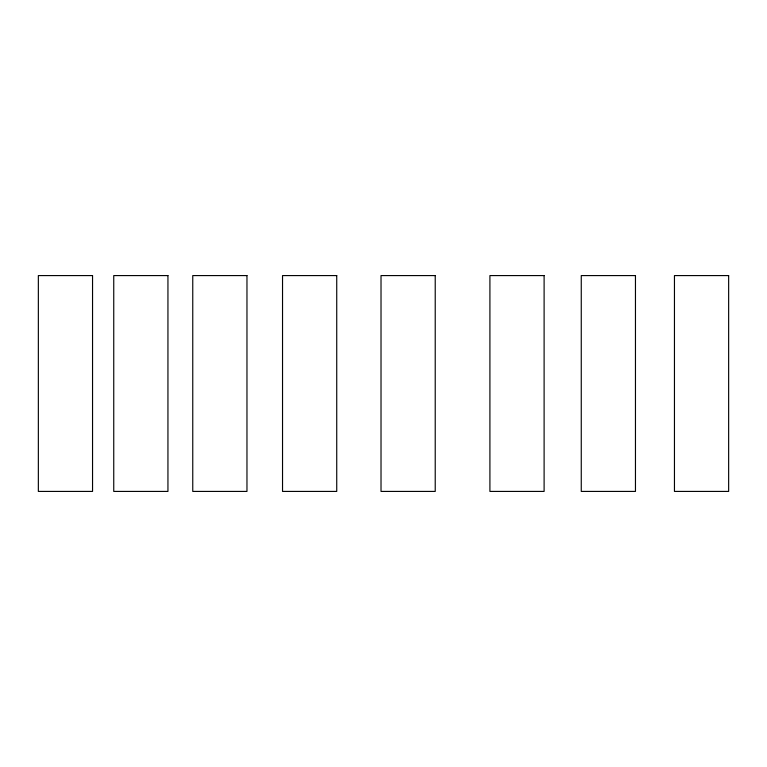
<?xml version="1.0" encoding="UTF-8"?>
<svg xmlns="http://www.w3.org/2000/svg" width="767" height="767" viewBox="0 0 767 767"><rect width="100%" height="100%" fill="white"/><g stroke="black" fill="none" stroke-linecap="round" stroke-linejoin="round"><path stroke-width="1.15" d="M92.548 275.583L38.35 275.583L38.35 491.417L92.548 491.417L92.548 275.583M167.944 275.583L113.746 275.583L113.746 491.417L167.944 491.417L167.944 275.583M246.964 275.583L192.757 275.583L192.757 491.417L246.964 491.417L246.964 275.583M336.732 275.583L282.534 275.583L282.534 491.417L336.732 491.417L336.732 275.583M435.225 275.583L381.017 275.583L381.017 491.417L435.225 491.417L435.225 275.583M544.11 275.583L489.912 275.583L489.912 491.417L544.11 491.417L544.11 275.583M635.459 275.583L581.261 275.583L581.261 491.417L635.459 491.417L635.459 275.583M728.65 275.583L674.452 275.583L674.452 491.417L728.65 491.417L728.65 275.583"/></g></svg>
